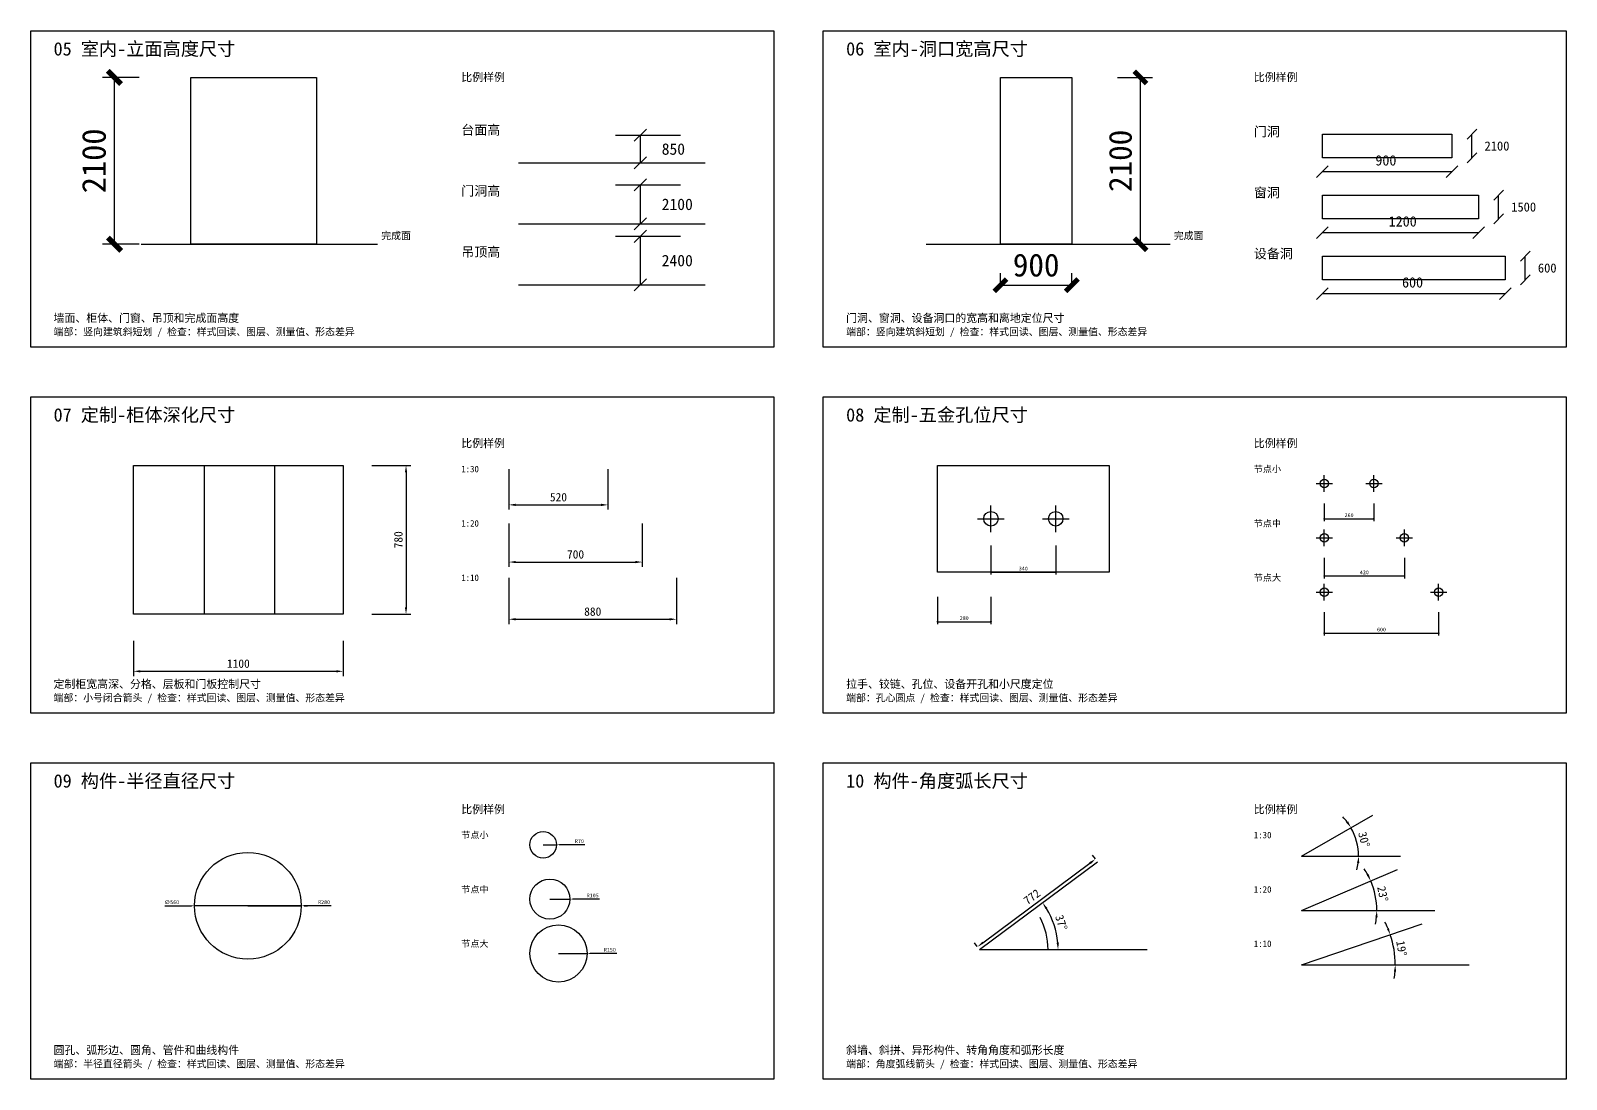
# Model space of a CAD drawing. Header units: millimetres. Extents: x 1830 to 16774, y -4406 to 5527.
# Drawn here: x 8714 to 16774, y -4406 to 1094 of the extents above; entities that cross this region are included whole.
import ezdxf

# ---------------------------------------------------------------- set-up
doc = ezdxf.new("R2010")
doc.units = ezdxf.units.MM
doc.layers.add('CODEX_PREVIEW', color=7, linetype='Continuous')
doc.styles.add('CODEX_CN_TEXT', font='SimSun.ttf')
doc.dimstyles.new('训练-定制-五金孔位尺寸', dxfattribs={"dimscale": 10, "dimtxt": 2, "dimasz": 1.6, "dimexe": 1.25, "dimexo": 1, "dimgap": 0.9, "dimtad": 1, "dimdec": 0, "dimtxsty": 'CODEX_CN_TEXT', "dimblk": 'DOTSMALL', "dimblk1": 'DOTSMALL', "dimblk2": 'DOTSMALL', "dimcen": 2.5, "dimclrd": 2, "dimclre": 2, "dimclrt": 2, "dimadec": 0, "dimazin": 0, "dimtfac": 1, "dimtmove": 0, "dimatfit": 3, "dimfxl": 1, "dimarcsym": 0})
doc.dimstyles.new('训练-定制-柜体深化尺寸', dxfattribs={"dimscale": 20, "dimtxt": 2.2, "dimasz": 1.8, "dimexe": 1.25, "dimexo": 1, "dimgap": 0.9, "dimtad": 1, "dimdec": 0, "dimtxsty": 'CODEX_CN_TEXT', "dimcen": 2.5, "dimclrd": 2, "dimclre": 2, "dimclrt": 2, "dimadec": 0, "dimazin": 0, "dimtfac": 1, "dimtmove": 0, "dimatfit": 3, "dimfxl": 1, "dimarcsym": 0})
doc.dimstyles.new('训练-室内-洞口宽高尺寸', dxfattribs={"dimscale": 50, "dimtxt": 2.4, "dimasz": 1.3, "dimexe": 1.25, "dimexo": 1, "dimgap": 0.9, "dimtad": 1, "dimdec": 0, "dimtxsty": 'CODEX_CN_TEXT', "dimblk": 'ARCHTICK', "dimblk1": 'ARCHTICK', "dimblk2": 'ARCHTICK', "dimcen": 2.5, "dimclrd": 3, "dimclre": 3, "dimclrt": 3, "dimadec": 0, "dimazin": 0, "dimtfac": 1, "dimtmove": 0, "dimatfit": 3, "dimfxl": 1, "dimarcsym": 0})
doc.dimstyles.new('训练-室内-立面高度尺寸', dxfattribs={"dimscale": 50, "dimtxt": 2.5, "dimasz": 1.4, "dimexe": 1.25, "dimexo": 1, "dimgap": 0.9, "dimtad": 1, "dimdec": 0, "dimtxsty": 'CODEX_CN_TEXT', "dimblk": 'ARCHTICK', "dimblk1": 'ARCHTICK', "dimblk2": 'ARCHTICK', "dimcen": 2.5, "dimclrd": 3, "dimclre": 3, "dimclrt": 3, "dimadec": 0, "dimazin": 0, "dimtfac": 1, "dimtmove": 0, "dimatfit": 3, "dimfxl": 1, "dimarcsym": 0})
doc.dimstyles.new('训练-构件-半径直径尺寸', dxfattribs={"dimscale": 10, "dimtxt": 2, "dimasz": 1.6, "dimexe": 1.25, "dimexo": 1, "dimgap": 0.9, "dimtad": 1, "dimdec": 0, "dimtxsty": 'CODEX_CN_TEXT', "dimcen": 2.5, "dimclrd": 4, "dimclre": 4, "dimclrt": 4, "dimadec": 0, "dimazin": 0, "dimtfac": 1, "dimtmove": 0, "dimatfit": 3, "dimfxl": 1, "dimarcsym": 0})
doc.dimstyles.new('训练-构件-角度弧长尺寸', dxfattribs={"dimscale": 20, "dimtxt": 2.2, "dimasz": 1.8, "dimexe": 1.25, "dimexo": 1, "dimgap": 0.9, "dimtad": 1, "dimdec": 0, "dimtxsty": 'CODEX_CN_TEXT', "dimcen": 2.5, "dimclrd": 3, "dimclre": 3, "dimclrt": 3, "dimadec": 0, "dimazin": 0, "dimtfac": 1, "dimtmove": 0, "dimatfit": 3, "dimfxl": 1, "dimarcsym": 0})

# ---------------------------------------------------------------- blocks, each defined once
blk = doc.blocks.new('*D337')
at = {"layer": 'CODEX_PREVIEW', "color": 2, "lineweight": -2, "transparency": 16777216}
for p, q in [((9253.5, -2106.1), (9253.5, -2291.1)), ((10353.5, -2106.1), (10353.5, -2291.1)), ((9289.5, -2266.1), (10317.5, -2266.1))]:
    blk.add_line(p, q, dxfattribs=at)
at = {"layer": 'CODEX_PREVIEW', "color": 2, "transparency": 16777216}
for points in [[(9289.5, -2260.1), (9289.5, -2272.1), (9253.5, -2266.1)], [(10317.5, -2260.1), (10317.5, -2272.1), (10353.5, -2266.1)]]:
    blk.add_solid(points, dxfattribs=at)
at = {"layer": 'Defpoints', "color": 0, "transparency": 16777216}
for p in [(9253.5, -2086.1), (10353.5, -2086.1), (10353.5, -2266.1)]:
    blk.add_point(p, dxfattribs=at)
at = {"layer": 'CODEX_PREVIEW', "color": 2, "transparency": 16777216, "insert": (9803.5, -2226.1), "char_height": 44, "attachment_point": 5, "style": 'CODEX_CN_TEXT'}
blk.add_mtext('1100', dxfattribs=at)
blk = doc.blocks.new('*D338')
at = {"layer": 'CODEX_PREVIEW', "color": 2, "lineweight": -2, "transparency": 16777216}
for p, q in [((10503.5, -1186.1), (10708.5, -1186.1)), ((10683.5, -1222.1), (10683.5, -1930.1)), ((10503.5, -1966.1), (10708.5, -1966.1))]:
    blk.add_line(p, q, dxfattribs=at)
at = {"layer": 'CODEX_PREVIEW', "color": 2, "transparency": 16777216}
for points in [[(10677.5, -1222.1), (10689.5, -1222.1), (10683.5, -1186.1)], [(10677.5, -1930.1), (10689.5, -1930.1), (10683.5, -1966.1)]]:
    blk.add_solid(points, dxfattribs=at)
at = {"layer": 'Defpoints', "color": 0, "transparency": 16777216}
for p in [(10483.5, -1186.1), (10483.5, -1966.1), (10683.5, -1966.1)]:
    blk.add_point(p, dxfattribs=at)
at = {"layer": 'CODEX_PREVIEW', "color": 2, "transparency": 16777216, "insert": (10643.5, -1576.1), "char_height": 44, "attachment_point": 5, "rotation": 90, "style": 'CODEX_CN_TEXT'}
blk.add_mtext('780', dxfattribs=at)
blk = doc.blocks.new('*D339')
at = {"layer": 'CODEX_PREVIEW', "color": 2, "lineweight": -2, "transparency": 16777216}
for p, q in [((11223.5, -1298.1), (11223.5, -1418.1)), ((11743.5, -1298.1), (11743.5, -1418.1)), ((11259.5, -1393.1), (11707.5, -1393.1))]:
    blk.add_line(p, q, dxfattribs=at)
at = {"layer": 'CODEX_PREVIEW', "color": 2, "transparency": 16777216}
for points in [[(11259.5, -1387.1), (11259.5, -1399.1), (11223.5, -1393.1)], [(11707.5, -1387.1), (11707.5, -1399.1), (11743.5, -1393.1)]]:
    blk.add_solid(points, dxfattribs=at)
at = {"layer": 'Defpoints', "color": 0, "transparency": 16777216}
for p in [(11223.5, -1278.1), (11743.5, -1278.1), (11743.5, -1393.1)]:
    blk.add_point(p, dxfattribs=at)
at = {"layer": 'CODEX_PREVIEW', "color": 2, "transparency": 16777216, "insert": (11483.5, -1353.1), "char_height": 44, "attachment_point": 5, "style": 'CODEX_CN_TEXT'}
blk.add_mtext('520', dxfattribs=at)
blk = doc.blocks.new('*D340')
at = {"layer": 'CODEX_PREVIEW', "color": 2, "lineweight": -2, "transparency": 16777216}
for p, q in [((11223.5, -1583.1), (11223.5, -1718.1)), ((11923.5, -1583.1), (11923.5, -1718.1)), ((11259.5, -1693.1), (11887.5, -1693.1))]:
    blk.add_line(p, q, dxfattribs=at)
at = {"layer": 'CODEX_PREVIEW', "color": 2, "transparency": 16777216}
for points in [[(11259.5, -1687.1), (11259.5, -1699.1), (11223.5, -1693.1)], [(11887.5, -1687.1), (11887.5, -1699.1), (11923.5, -1693.1)]]:
    blk.add_solid(points, dxfattribs=at)
at = {"layer": 'Defpoints', "color": 0, "transparency": 16777216}
for p in [(11223.5, -1563.1), (11923.5, -1563.1), (11923.5, -1693.1)]:
    blk.add_point(p, dxfattribs=at)
at = {"layer": 'CODEX_PREVIEW', "color": 2, "transparency": 16777216, "insert": (11573.5, -1653.1), "char_height": 44, "attachment_point": 5, "style": 'CODEX_CN_TEXT'}
blk.add_mtext('700', dxfattribs=at)
blk = doc.blocks.new('*D341')
at = {"layer": 'CODEX_PREVIEW', "color": 2, "lineweight": -2, "transparency": 16777216}
for p, q in [((11223.5, -1868.1), (11223.5, -2018.1)), ((12103.5, -1868.1), (12103.5, -2018.1)), ((11259.5, -1993.1), (12067.5, -1993.1))]:
    blk.add_line(p, q, dxfattribs=at)
at = {"layer": 'CODEX_PREVIEW', "color": 2, "transparency": 16777216}
for points in [[(11259.5, -1987.1), (11259.5, -1999.1), (11223.5, -1993.1)], [(12067.5, -1987.1), (12067.5, -1999.1), (12103.5, -1993.1)]]:
    blk.add_solid(points, dxfattribs=at)
at = {"layer": 'Defpoints', "color": 0, "transparency": 16777216}
for p in [(11223.5, -1848.1), (12103.5, -1848.1), (12103.5, -1993.1)]:
    blk.add_point(p, dxfattribs=at)
at = {"layer": 'CODEX_PREVIEW', "color": 2, "transparency": 16777216, "insert": (11663.5, -1953.1), "char_height": 44, "attachment_point": 5, "style": 'CODEX_CN_TEXT'}
blk.add_mtext('880', dxfattribs=at)
blk = doc.blocks.new('_DotSmall')
at = {"color": 0, "linetype": 'ByBlock', "const_width": 0.5}
blk.add_lwpolyline([(-0.0625, 0, 1), (0.0625, 0, 1)], format="xyb", close=True, dxfattribs=at)
blk = doc.blocks.new('*D342')
at = {"layer": 'CODEX_PREVIEW', "color": 2, "lineweight": -2, "transparency": 16777216}
for p, q in [((13753.5, -1606.1), (13753.5, -1758.6)), ((14093.5, -1606.1), (14093.5, -1758.6)), ((13753.5, -1746.1), (14093.5, -1746.1))]:
    blk.add_line(p, q, dxfattribs=at)
at = {"layer": 'Defpoints', "color": 0, "transparency": 16777216}
for p in [(13753.5, -1596.1), (14093.5, -1596.1), (14093.5, -1746.1)]:
    blk.add_point(p, dxfattribs=at)
at = {"layer": 'CODEX_PREVIEW', "color": 2, "lineweight": -2, "transparency": 16777216, "xscale": 16, "yscale": 16, "zscale": 16, "rotation": 180}
blk.add_blockref('_DotSmall', (13753.5, -1746.1), dxfattribs=at)
at = {"layer": 'CODEX_PREVIEW', "color": 2, "lineweight": -2, "transparency": 16777216, "xscale": 16, "yscale": 16, "zscale": 16}
blk.add_blockref('_DotSmall', (14093.5, -1746.1), dxfattribs=at)
at = {"layer": 'CODEX_PREVIEW', "color": 2, "transparency": 16777216, "insert": (13923.5, -1727.1), "char_height": 20, "attachment_point": 5, "style": 'CODEX_CN_TEXT'}
blk.add_mtext('340', dxfattribs=at)
blk = doc.blocks.new('*D343')
at = {"layer": 'CODEX_PREVIEW', "color": 2, "lineweight": -2, "transparency": 16777216}
for p, q in [((13473.5, -1876.1), (13473.5, -2018.6)), ((13753.5, -1876.1), (13753.5, -2018.6)), ((13473.5, -2006.1), (13753.5, -2006.1))]:
    blk.add_line(p, q, dxfattribs=at)
at = {"layer": 'Defpoints', "color": 0, "transparency": 16777216}
for p in [(13473.5, -1866.1), (13753.5, -1866.1), (13753.5, -2006.1)]:
    blk.add_point(p, dxfattribs=at)
at = {"layer": 'CODEX_PREVIEW', "color": 2, "lineweight": -2, "transparency": 16777216, "xscale": 16, "yscale": 16, "zscale": 16, "rotation": 180}
blk.add_blockref('_DotSmall', (13473.5, -2006.1), dxfattribs=at)
at = {"layer": 'CODEX_PREVIEW', "color": 2, "lineweight": -2, "transparency": 16777216, "xscale": 16, "yscale": 16, "zscale": 16}
blk.add_blockref('_DotSmall', (13753.5, -2006.1), dxfattribs=at)
at = {"layer": 'CODEX_PREVIEW', "color": 2, "transparency": 16777216, "insert": (13613.5, -1987.1), "char_height": 20, "attachment_point": 5, "style": 'CODEX_CN_TEXT'}
blk.add_mtext('280', dxfattribs=at)
blk = doc.blocks.new('*D344')
at = {"layer": 'CODEX_PREVIEW', "color": 2, "lineweight": -2, "transparency": 16777216}
for p, q in [((15503.5, -1386.1), (15503.5, -1478.6)), ((15763.5, -1386.1), (15763.5, -1478.6)), ((15503.5, -1466.1), (15763.5, -1466.1))]:
    blk.add_line(p, q, dxfattribs=at)
at = {"layer": 'Defpoints', "color": 0, "transparency": 16777216}
for p in [(15503.5, -1376.1), (15763.5, -1376.1), (15763.5, -1466.1)]:
    blk.add_point(p, dxfattribs=at)
at = {"layer": 'CODEX_PREVIEW', "color": 2, "lineweight": -2, "transparency": 16777216, "xscale": 16, "yscale": 16, "zscale": 16, "rotation": 180}
blk.add_blockref('_DotSmall', (15503.5, -1466.1), dxfattribs=at)
at = {"layer": 'CODEX_PREVIEW', "color": 2, "lineweight": -2, "transparency": 16777216, "xscale": 16, "yscale": 16, "zscale": 16}
blk.add_blockref('_DotSmall', (15763.5, -1466.1), dxfattribs=at)
at = {"layer": 'CODEX_PREVIEW', "color": 2, "transparency": 16777216, "insert": (15633.5, -1447.1), "char_height": 20, "attachment_point": 5, "style": 'CODEX_CN_TEXT'}
blk.add_mtext('260', dxfattribs=at)
blk = doc.blocks.new('*D345')
at = {"layer": 'CODEX_PREVIEW', "color": 2, "lineweight": -2, "transparency": 16777216}
for p, q in [((15503.5, -1671.1), (15503.5, -1778.6)), ((15923.5, -1671.1), (15923.5, -1778.6)), ((15503.5, -1766.1), (15923.5, -1766.1))]:
    blk.add_line(p, q, dxfattribs=at)
at = {"layer": 'Defpoints', "color": 0, "transparency": 16777216}
for p in [(15503.5, -1661.1), (15923.5, -1661.1), (15923.5, -1766.1)]:
    blk.add_point(p, dxfattribs=at)
at = {"layer": 'CODEX_PREVIEW', "color": 2, "lineweight": -2, "transparency": 16777216, "xscale": 16, "yscale": 16, "zscale": 16, "rotation": 180}
blk.add_blockref('_DotSmall', (15503.5, -1766.1), dxfattribs=at)
at = {"layer": 'CODEX_PREVIEW', "color": 2, "lineweight": -2, "transparency": 16777216, "xscale": 16, "yscale": 16, "zscale": 16}
blk.add_blockref('_DotSmall', (15923.5, -1766.1), dxfattribs=at)
at = {"layer": 'CODEX_PREVIEW', "color": 2, "transparency": 16777216, "insert": (15713.5, -1747.1), "char_height": 20, "attachment_point": 5, "style": 'CODEX_CN_TEXT'}
blk.add_mtext('420', dxfattribs=at)
blk = doc.blocks.new('*D346')
at = {"layer": 'CODEX_PREVIEW', "color": 2, "lineweight": -2, "transparency": 16777216}
for p, q in [((15503.5, -1956.1), (15503.5, -2078.6)), ((16103.5, -1956.1), (16103.5, -2078.6)), ((15503.5, -2066.1), (16103.5, -2066.1))]:
    blk.add_line(p, q, dxfattribs=at)
at = {"layer": 'Defpoints', "color": 0, "transparency": 16777216}
for p in [(15503.5, -1946.1), (16103.5, -1946.1), (16103.5, -2066.1)]:
    blk.add_point(p, dxfattribs=at)
at = {"layer": 'CODEX_PREVIEW', "color": 2, "lineweight": -2, "transparency": 16777216, "xscale": 16, "yscale": 16, "zscale": 16, "rotation": 180}
blk.add_blockref('_DotSmall', (15503.5, -2066.1), dxfattribs=at)
at = {"layer": 'CODEX_PREVIEW', "color": 2, "lineweight": -2, "transparency": 16777216, "xscale": 16, "yscale": 16, "zscale": 16}
blk.add_blockref('_DotSmall', (16103.5, -2066.1), dxfattribs=at)
at = {"layer": 'CODEX_PREVIEW', "color": 2, "transparency": 16777216, "insert": (15803.5, -2047.1), "char_height": 20, "attachment_point": 5, "style": 'CODEX_CN_TEXT'}
blk.add_mtext('600', dxfattribs=at)
blk = doc.blocks.new('*D347')
at = {"layer": 'CODEX_PREVIEW', "color": 4, "lineweight": -2, "transparency": 16777216}
for p, q in [((9853.5, -3496.1), (10133.5, -3496.1)), ((10290, -3496.1), (10149.5, -3496.1))]:
    blk.add_line(p, q, dxfattribs=at)
at = {"layer": 'CODEX_PREVIEW', "color": 4, "transparency": 16777216}
blk.add_solid([(10149.5, -3493.4), (10149.5, -3498.7), (10133.5, -3496.1)], dxfattribs=at)
at = {"layer": 'Defpoints', "color": 0, "transparency": 16777216}
for p in [(9853.5, -3496.1), (10133.5, -3496.1)]:
    blk.add_point(p, dxfattribs=at)
at = {"layer": 'CODEX_PREVIEW', "color": 4, "transparency": 16777216, "insert": (10253.5, -3477.1), "char_height": 20, "attachment_point": 5, "style": 'CODEX_CN_TEXT'}
blk.add_mtext('R280', dxfattribs=at)
blk = doc.blocks.new('*D348')
at = {"layer": 'CODEX_PREVIEW', "color": 4, "lineweight": -2, "transparency": 16777216}
for p, q in [((9417.1, -3496.1), (9557.5, -3496.1)), ((10133.5, -3496.1), (9573.5, -3496.1)), ((10149.5, -3496.1), (10165.5, -3496.1))]:
    blk.add_line(p, q, dxfattribs=at)
at = {"layer": 'CODEX_PREVIEW', "color": 4, "transparency": 16777216}
for points in [[(9557.5, -3493.4), (9557.5, -3498.7), (9573.5, -3496.1)], [(10149.5, -3493.4), (10149.5, -3498.7), (10133.5, -3496.1)]]:
    blk.add_solid(points, dxfattribs=at)
at = {"layer": 'Defpoints', "color": 0, "transparency": 16777216}
for p in [(9573.5, -3496.1), (10133.5, -3496.1)]:
    blk.add_point(p, dxfattribs=at)
at = {"layer": 'CODEX_PREVIEW', "color": 4, "transparency": 16777216, "insert": (9453.5, -3477.1), "char_height": 20, "attachment_point": 5, "style": 'CODEX_CN_TEXT'}
blk.add_mtext('∅560', dxfattribs=at)
blk = doc.blocks.new('*D349')
at = {"layer": 'CODEX_PREVIEW', "color": 4, "lineweight": -2, "transparency": 16777216}
for p, q in [((11403.5, -3176.1), (11473.5, -3176.1)), ((11622.8, -3176.1), (11489.5, -3176.1))]:
    blk.add_line(p, q, dxfattribs=at)
at = {"layer": 'CODEX_PREVIEW', "color": 4, "transparency": 16777216}
blk.add_solid([(11489.5, -3173.4), (11489.5, -3178.7), (11473.5, -3176.1)], dxfattribs=at)
at = {"layer": 'Defpoints', "color": 0, "transparency": 16777216}
for p in [(11403.5, -3176.1), (11473.5, -3176.1)]:
    blk.add_point(p, dxfattribs=at)
at = {"layer": 'CODEX_PREVIEW', "color": 4, "transparency": 16777216, "insert": (11593.5, -3157.1), "char_height": 20, "attachment_point": 5, "style": 'CODEX_CN_TEXT'}
blk.add_mtext('R70', dxfattribs=at)
blk = doc.blocks.new('*D350')
at = {"layer": 'CODEX_PREVIEW', "color": 4, "lineweight": -2, "transparency": 16777216}
for p, q in [((11438.5, -3461.1), (11543.5, -3461.1)), ((11699.8, -3461.1), (11559.5, -3461.1))]:
    blk.add_line(p, q, dxfattribs=at)
at = {"layer": 'CODEX_PREVIEW', "color": 4, "transparency": 16777216}
blk.add_solid([(11559.5, -3458.4), (11559.5, -3463.7), (11543.5, -3461.1)], dxfattribs=at)
at = {"layer": 'Defpoints', "color": 0, "transparency": 16777216}
for p in [(11438.5, -3461.1), (11543.5, -3461.1)]:
    blk.add_point(p, dxfattribs=at)
at = {"layer": 'CODEX_PREVIEW', "color": 4, "transparency": 16777216, "insert": (11663.5, -3442.1), "char_height": 20, "attachment_point": 5, "style": 'CODEX_CN_TEXT'}
blk.add_mtext('R105', dxfattribs=at)
blk = doc.blocks.new('*D351')
at = {"layer": 'CODEX_PREVIEW', "color": 4, "lineweight": -2, "transparency": 16777216}
for p, q in [((11483.5, -3746.1), (11633.5, -3746.1)), ((11790, -3746.1), (11649.5, -3746.1))]:
    blk.add_line(p, q, dxfattribs=at)
at = {"layer": 'CODEX_PREVIEW', "color": 4, "transparency": 16777216}
blk.add_solid([(11649.5, -3743.4), (11649.5, -3748.7), (11633.5, -3746.1)], dxfattribs=at)
at = {"layer": 'Defpoints', "color": 0, "transparency": 16777216}
for p in [(11483.5, -3746.1), (11633.5, -3746.1)]:
    blk.add_point(p, dxfattribs=at)
at = {"layer": 'CODEX_PREVIEW', "color": 4, "transparency": 16777216, "insert": (11753.5, -3727.1), "char_height": 20, "attachment_point": 5, "style": 'CODEX_CN_TEXT'}
blk.add_mtext('R150', dxfattribs=at)
blk = doc.blocks.new('*D352')
at = {"layer": 'CODEX_PREVIEW', "color": 3, "lineweight": -2, "transparency": 16777216}
for p, q in [((13711.3, -3689.6), (14273.5, -3272.5)), ((14301.6, -3250), (14287.5, -3231)), ((13681.6, -3710), (13667.5, -3691))]:
    blk.add_line(p, q, dxfattribs=at)
at = {"layer": 'CODEX_PREVIEW', "color": 3, "transparency": 16777216}
for points in [[(14269.9, -3267.7), (14277.1, -3277.4), (14302.4, -3251.1)], [(13707.8, -3684.8), (13714.9, -3694.4), (13682.4, -3711.1)]]:
    blk.add_solid(points, dxfattribs=at)
at = {"layer": 'Defpoints', "color": 0, "transparency": 16777216}
for p in [(14302.4, -3251.1), (14313.5, -3266.1), (13693.5, -3726.1)]:
    blk.add_point(p, dxfattribs=at)
at = {"layer": 'CODEX_PREVIEW', "color": 3, "transparency": 16777216, "insert": (13968.6, -3449), "char_height": 44, "attachment_point": 5, "rotation": 36.57303, "style": 'CODEX_CN_TEXT'}
blk.add_mtext('772', dxfattribs=at)
blk = doc.blocks.new('*D353')
at = {"layer": 'CODEX_PREVIEW', "color": 3, "lineweight": -2, "transparency": 16777216}
blk.add_arc((13693.5, -3726.1), 412.3, 5.00425, 31.56878, dxfattribs=at)
at = {"layer": 'CODEX_PREVIEW', "color": 3, "transparency": 16777216}
for points in [[(14039.9, -3513.6), (14049.8, -3506.8), (14024.7, -3480.4)], [(14110.3, -3689.8), (14098.3, -3690.4), (14105.8, -3726.1)]]:
    blk.add_solid(points, dxfattribs=at)
at = {"layer": 'Defpoints', "color": 0, "transparency": 16777216}
for p in [(14313.5, -3266.1), (14096.5, -3639), (13693.5, -3726.1), (13693.5, -3726.1), (14573.5, -3726.1)]:
    blk.add_point(p, dxfattribs=at)
at = {"layer": 'CODEX_PREVIEW', "color": 3, "transparency": 16777216, "insert": (14123, -3584.1), "char_height": 44, "attachment_point": 5, "rotation": 288.28652, "style": 'CODEX_CN_TEXT'}
blk.add_mtext('37°', dxfattribs=at)
blk = doc.blocks.new('*D354')
at = {"layer": 'CODEX_PREVIEW', "color": 3, "lineweight": -2, "transparency": 16777216}
for start, end in [(36.7503, 43.63391), (360, 29.86669), (346.23278, 353.11639)]:
    blk.add_arc((15383.5, -3236.1), 299.8, start, end, dxfattribs=at)
at = {"layer": 'CODEX_PREVIEW', "color": 3, "transparency": 16777216}
for points in [[(15628.8, -3053.4), (15618.8, -3060), (15643.5, -3086.8)], [(15675.2, -3271.6), (15687.2, -3272.4), (15683.4, -3236.1)]]:
    blk.add_solid(points, dxfattribs=at)
at = {"layer": 'Defpoints', "color": 0, "transparency": 16777216}
for p in [(15757.9, -3021.1), (15678.8, -3184.2), (15383.5, -3236.1), (15383.5, -3236.1), (15903.5, -3236.1)]:
    blk.add_point(p, dxfattribs=at)
at = {"layer": 'CODEX_PREVIEW', "color": 3, "transparency": 16777216, "insert": (15711.9, -3148.5), "char_height": 44, "attachment_point": 5, "rotation": 284.93334, "style": 'CODEX_CN_TEXT'}
blk.add_mtext('30°', dxfattribs=at)
blk = doc.blocks.new('*D355')
at = {"layer": 'CODEX_PREVIEW', "color": 3, "lineweight": -2, "transparency": 16777216}
for start, end in [(28.32116, 33.53985), (0, 23.10248), (349.56263, 354.78132)]:
    blk.add_arc((15383.5, -3521.1), 395.4, start, end, dxfattribs=at)
at = {"layer": 'CODEX_PREVIEW', "color": 3, "transparency": 16777216}
for points in [[(15737, -3330.9), (15726.2, -3336.1), (15747.2, -3365.9)], [(15771.3, -3556.8), (15783.3, -3557.3), (15778.9, -3521.1)]]:
    blk.add_solid(points, dxfattribs=at)
at = {"layer": 'Defpoints', "color": 0, "transparency": 16777216}
for p in [(15887.5, -3306.1), (15383.5, -3521.1), (15383.5, -3521.1), (15775.3, -3468.1), (16083.5, -3521.1)]:
    blk.add_point(p, dxfattribs=at)
at = {"layer": 'CODEX_PREVIEW', "color": 3, "transparency": 16777216, "insert": (15810.1, -3433.9), "char_height": 44, "attachment_point": 5, "rotation": 281.55124, "style": 'CODEX_CN_TEXT'}
blk.add_mtext('23°', dxfattribs=at)
blk = doc.blocks.new('*D356')
at = {"layer": 'CODEX_PREVIEW', "color": 3, "lineweight": -2, "transparency": 16777216}
for start, end in [(22.93444, 27.12522), (0, 18.74366), (351.61844, 355.80922)]:
    blk.add_arc((15383.5, -3806.1), 492.3, start, end, dxfattribs=at)
at = {"layer": 'CODEX_PREVIEW', "color": 3, "transparency": 16777216}
for points in [[(15842.5, -3612.1), (15831.3, -3616.4), (15849.7, -3647.9)], [(15868.5, -3841.8), (15880.5, -3842.3), (15875.8, -3806.1)]]:
    blk.add_solid(points, dxfattribs=at)
at = {"layer": 'Defpoints', "color": 0, "transparency": 16777216}
for p in [(16017.1, -3591.1), (15872.9, -3752.5), (15383.5, -3806.1), (15383.5, -3806.1), (16263.5, -3806.1)]:
    blk.add_point(p, dxfattribs=at)
at = {"layer": 'CODEX_PREVIEW', "color": 3, "transparency": 16777216, "insert": (15908.7, -3719.4), "char_height": 44, "attachment_point": 5, "rotation": 279.37183, "style": 'CODEX_CN_TEXT'}
blk.add_mtext('19°', dxfattribs=at)
blk = doc.blocks.new('_ArchTick')
at = {"color": 0, "linetype": 'ByBlock', "const_width": 0.4}
blk.add_lwpolyline([(-0.5, -0.5), (0.5, 0.5)], dxfattribs=at)
blk = doc.blocks.new('*D416')
at = {"layer": 'CODEX_PREVIEW', "color": 3, "lineweight": -2, "transparency": 16777216}
for p, q in [((9283.5, 848.9), (9091, 848.9)), ((9153.5, -26.1), (9153.5, 848.9)), ((9283.5, -26.1), (9091, -26.1))]:
    blk.add_line(p, q, dxfattribs=at)
at = {"layer": 'Defpoints', "color": 0, "transparency": 16777216}
for p in [(9153.5, 848.9), (9333.5, 848.9), (9333.5, -26.1)]:
    blk.add_point(p, dxfattribs=at)
at = {"layer": 'CODEX_PREVIEW', "color": 3, "lineweight": -2, "transparency": 16777216, "xscale": 70, "yscale": 70, "zscale": 70}
for p, rotation in [((9153.5, 848.9), 90), ((9153.5, -26.1), 270)]:
    blk.add_blockref('_ArchTick', p, dxfattribs=dict(at, rotation=rotation))
at = {"layer": 'CODEX_PREVIEW', "color": 3, "transparency": 16777216, "insert": (9046, 411.4), "char_height": 125, "attachment_point": 5, "rotation": 90, "style": 'CODEX_CN_TEXT'}
blk.add_mtext('2100', dxfattribs=at)
blk = doc.blocks.new('*D417')
at = {"layer": 'CODEX_PREVIEW', "color": 3, "lineweight": -2, "transparency": 16777216}
for p, q in [((13803.5, -236.1), (13803.5, -178.6)), ((13803.5, -241.1), (14178.5, -241.1)), ((14178.5, -236.1), (14178.5, -178.6))]:
    blk.add_line(p, q, dxfattribs=at)
at = {"layer": 'Defpoints', "color": 0, "transparency": 16777216}
for p in [(14178.5, -241.1), (13803.5, -286.1), (14178.5, -286.1)]:
    blk.add_point(p, dxfattribs=at)
at = {"layer": 'CODEX_PREVIEW', "color": 3, "lineweight": -2, "transparency": 16777216, "xscale": 65, "yscale": 65, "zscale": 65, "rotation": 180}
blk.add_blockref('_ArchTick', (13803.5, -241.1), dxfattribs=at)
at = {"layer": 'CODEX_PREVIEW', "color": 3, "lineweight": -2, "transparency": 16777216, "xscale": 65, "yscale": 65, "zscale": 65}
blk.add_blockref('_ArchTick', (14178.5, -241.1), dxfattribs=at)
at = {"layer": 'CODEX_PREVIEW', "color": 3, "transparency": 16777216, "insert": (13991, -136.1), "char_height": 120, "attachment_point": 5, "style": 'CODEX_CN_TEXT'}
blk.add_mtext('900', dxfattribs=at)
blk = doc.blocks.new('*D418')
at = {"layer": 'CODEX_PREVIEW', "color": 3, "lineweight": -2, "transparency": 16777216}
for p, q in [((14418.5, 848.9), (14601, 848.9)), ((14538.5, -26.1), (14538.5, 848.9)), ((14418.5, -26.1), (14601, -26.1))]:
    blk.add_line(p, q, dxfattribs=at)
at = {"layer": 'Defpoints', "color": 0, "transparency": 16777216}
for p in [(14368.5, 848.9), (14538.5, 848.9), (14368.5, -26.1)]:
    blk.add_point(p, dxfattribs=at)
at = {"layer": 'CODEX_PREVIEW', "color": 3, "lineweight": -2, "transparency": 16777216, "xscale": 65, "yscale": 65, "zscale": 65}
for p, rotation in [((14538.5, 848.9), 90), ((14538.5, -26.1), 270)]:
    blk.add_blockref('_ArchTick', p, dxfattribs=dict(at, rotation=rotation))
at = {"layer": 'CODEX_PREVIEW', "color": 3, "transparency": 16777216, "insert": (14433.5, 411.4), "char_height": 120, "attachment_point": 5, "rotation": 90, "style": 'CODEX_CN_TEXT'}
blk.add_mtext('2100', dxfattribs=at)

msp = doc.modelspace()

# ---------------------------------------------------------------- linework, layer by layer
at = {"layer": 'CODEX_PREVIEW', "color": 7}
for p, q in [((8713.531, 1093.938), (12613.531, 1093.938)), ((8713.531, -566.062), (8713.531, 1093.938)), ((12613.531, 1093.938), (12613.531, -566.062)), ((12873.531, 1093.938), (16773.531, 1093.938)), ((12873.531, -566.062), (12873.531, 1093.938)), ((16773.531, 1093.938), (16773.531, -566.062)), ((11273.531, 400.938), (12253.531, 400.938)), ((11273.531, 80.938), (12253.531, 80.938)), ((9293.531, -26.062), (10533.531, -26.062)), ((13413.531, -26.062), (14693.531, -26.062)), ((11273.531, -239.062), (12253.531, -239.062)), ((12613.531, -566.062), (8713.531, -566.062)), ((16773.531, -566.062), (12873.531, -566.062)), ((8713.531, -826.062), (12613.531, -826.062)), ((8713.531, -2486.062), (8713.531, -826.062)), ((12613.531, -826.062), (12613.531, -2486.062)), ((12873.531, -826.062), (16773.531, -826.062)), ((12873.531, -2486.062), (12873.531, -826.062)), ((16773.531, -826.062), (16773.531, -2486.062)), ((12613.531, -2486.062), (8713.531, -2486.062)), ((16773.531, -2486.062), (12873.531, -2486.062)), ((8713.531, -2746.062), (12613.531, -2746.062)), ((8713.531, -4406.062), (8713.531, -2746.062)), ((12613.531, -2746.062), (12613.531, -4406.062)), ((12873.531, -2746.062), (16773.531, -2746.062)), ((12873.531, -4406.062), (12873.531, -2746.062)), ((16773.531, -2746.062), (16773.531, -4406.062)), ((12613.531, -4406.062), (8713.531, -4406.062)), ((16773.531, -4406.062), (12873.531, -4406.062))]:
    msp.add_line(p, q, dxfattribs=at)
at = {"layer": 'CODEX_PREVIEW', "color": 3}
for p, q in [((9553.531, 848.938), (10213.531, 848.938)), ((9553.531, -26.062), (9553.531, 848.938)), ((9553.531, 848.938), (10213.531, 848.938)), ((10213.531, 848.938), (10213.531, -26.062)), ((13803.531, 848.938), (14178.531, 848.938)), ((13803.531, -26.062), (13803.531, 848.938)), ((13803.531, 848.938), (14178.531, 848.938)), ((14178.531, 848.938), (14178.531, -26.062)), ((11881.531, 513.938), (11945.531, 577.938)), ((16252.531, 525.938), (16304.531, 577.938)), ((11783.531, 545.938), (12123.531, 545.938)), ((11913.531, 400.938), (11913.531, 545.938)), ((15493.531, 551.938), (16173.531, 551.938)), ((15493.531, 426.938), (15493.531, 551.938)), ((16173.531, 551.938), (16173.531, 426.938)), ((16278.531, 426.938), (16278.531, 551.938)), ((11881.531, 368.938), (11945.531, 432.938)), ((16173.531, 426.938), (15493.531, 426.938)), ((16252.531, 400.938), (16304.531, 452.938)), ((15462.531, 323.938), (15524.531, 385.938)), ((15493.531, 354.938), (16173.531, 354.938)), ((16142.531, 323.938), (16204.531, 385.938)), ((11783.531, 285.938), (12123.531, 285.938)), ((11881.531, 253.938), (11945.531, 317.938)), ((11913.531, 80.938), (11913.531, 285.938)), ((16392.531, 205.938), (16444.531, 257.938)), ((15493.531, 231.938), (16313.531, 231.938)), ((15493.531, 106.938), (15493.531, 231.938)), ((16313.531, 231.938), (16313.531, 106.938)), ((16418.531, 106.938), (16418.531, 231.938)), ((11881.531, 48.938), (11945.531, 112.938)), ((16313.531, 106.938), (15493.531, 106.938)), ((16392.531, 80.938), (16444.531, 132.938)), ((11783.531, 15.938), (12123.531, 15.938)), ((11881.531, -16.062), (11945.531, 47.938)), ((11913.531, -239.062), (11913.531, 15.938)), ((15462.531, 3.938), (15524.531, 65.938)), ((15493.531, 34.938), (16313.531, 34.938)), ((16282.531, 3.938), (16344.531, 65.938)), ((10213.531, -26.062), (9553.531, -26.062)), ((14178.531, -26.062), (13803.531, -26.062)), ((16532.531, -114.062), (16584.531, -62.062)), ((15493.531, -88.062), (16453.531, -88.062)), ((15493.531, -213.062), (15493.531, -88.062)), ((16453.531, -88.062), (16453.531, -213.062)), ((16558.531, -213.062), (16558.531, -88.062)), ((11881.531, -271.062), (11945.531, -207.062)), ((16453.531, -213.062), (15493.531, -213.062)), ((16532.531, -239.062), (16584.531, -187.062)), ((15462.531, -316.062), (15524.531, -254.062)), ((15493.531, -285.062), (16453.531, -285.062)), ((16422.531, -316.062), (16484.531, -254.062)), ((15383.531, -3236.062), (15757.931, -3021.062)), ((13693.531, -3726.062), (14313.531, -3266.062)), ((15383.531, -3236.062), (15903.531, -3236.062)), ((15383.531, -3521.062), (15887.531, -3306.062)), ((15383.531, -3521.062), (16083.531, -3521.062)), ((15383.531, -3806.062), (16017.131, -3591.062)), ((13693.531, -3726.062), (14573.531, -3726.062)), ((15383.531, -3806.062), (16263.531, -3806.062))]:
    msp.add_line(p, q, dxfattribs=at)
at = {"layer": 'CODEX_PREVIEW', "color": 2}
for p, q in [((9253.531, -1186.062), (10353.531, -1186.062)), ((9253.531, -1966.062), (9253.531, -1186.062)), ((9623.531, -1186.062), (9623.531, -1966.062)), ((9993.531, -1186.062), (9993.531, -1966.062)), ((10353.531, -1186.062), (10353.531, -1966.062)), ((11223.531, -1206.062), (11223.531, -1350.062)), ((11743.531, -1206.062), (11743.531, -1350.062)), ((13473.531, -1186.062), (14373.531, -1186.062)), ((13473.531, -1746.062), (13473.531, -1186.062)), ((14373.531, -1186.062), (14373.531, -1746.062)), ((15460.531, -1281.062), (15546.531, -1281.062)), ((15503.531, -1324.062), (15503.531, -1238.062)), ((15720.531, -1281.062), (15806.531, -1281.062)), ((15763.531, -1324.062), (15763.531, -1238.062)), ((13753.531, -1536.062), (13753.531, -1396.062)), ((14093.531, -1536.062), (14093.531, -1396.062)), ((11223.531, -1491.062), (11223.531, -1635.062)), ((11923.531, -1491.062), (11923.531, -1635.062)), ((13683.531, -1466.062), (13823.531, -1466.062)), ((14023.531, -1466.062), (14163.531, -1466.062)), ((15503.531, -1609.062), (15503.531, -1523.062)), ((15923.531, -1609.062), (15923.531, -1523.062)), ((15460.531, -1566.062), (15546.531, -1566.062)), ((15880.531, -1566.062), (15966.531, -1566.062)), ((14373.531, -1746.062), (13473.531, -1746.062)), ((11223.531, -1776.062), (11223.531, -1920.062)), ((12103.531, -1776.062), (12103.531, -1920.062)), ((15460.531, -1851.062), (15546.531, -1851.062)), ((15503.531, -1894.062), (15503.531, -1808.062)), ((16060.531, -1851.062), (16146.531, -1851.062)), ((16103.531, -1894.062), (16103.531, -1808.062)), ((10353.531, -1966.062), (9253.531, -1966.062))]:
    msp.add_line(p, q, dxfattribs=at)
for centre, radius in [((15503.531, -1281.062), 22), ((15763.531, -1281.062), 22), ((13753.531, -1466.062), 38), ((14093.531, -1466.062), 38), ((15503.531, -1566.062), 22), ((15923.531, -1566.062), 22), ((15503.531, -1851.062), 22), ((16103.531, -1851.062), 22)]:
    msp.add_circle(centre, radius, dxfattribs=at)
at = {"layer": 'CODEX_PREVIEW', "color": 4}
for centre, radius in [((11403.531, -3176.062), 70), ((9853.531, -3496.062), 280), ((11438.531, -3461.062), 105), ((11483.531, -3746.062), 150)]:
    msp.add_circle(centre, radius, dxfattribs=at)
at = {"layer": 'CODEX_PREVIEW', "color": 3}
msp.add_arc((13693.531, -3726.062), 360, 0, 28, dxfattribs=at)

# ---------------------------------------------------------------- texts
at = {"layer": 'CODEX_PREVIEW', "color": 2, "style": 'CODEX_CN_TEXT'}
for s, height, p in [('05 室内-立面高度尺寸', 70, (8833.531, 963.938)), ('06 室内-洞口宽高尺寸', 70, (12993.531, 963.938)), ('比例样例', 42, (10973.531, 828.938)), ('比例样例', 42, (15133.531, 828.938)), ('07 定制-柜体深化尺寸', 70, (8833.531, -956.062)), ('08 定制-五金孔位尺寸', 70, (12993.531, -956.062)), ('比例样例', 42, (10973.531, -1091.062)), ('比例样例', 42, (15133.531, -1091.062)), ('09 构件-半径直径尺寸', 70, (8833.531, -2876.062)), ('10 构件-角度弧长尺寸', 70, (12993.531, -2876.062)), ('比例样例', 42, (10973.531, -3011.062)), ('比例样例', 42, (15133.531, -3011.062))]:
    msp.add_text(s, height=height, dxfattribs=at).set_placement(p)
at = {"layer": 'CODEX_PREVIEW', "color": 7, "style": 'CODEX_CN_TEXT'}
for s, height, p in [('台面高', 50, (10973.531, 548.938)), ('门洞', 50, (15133.531, 539.938)), ('门洞高', 50, (10973.531, 228.938)), ('窗洞', 50, (15133.531, 219.938)), ('完成面', 38, (10553.531, -0.062)), ('完成面', 38, (14713.531, -0.062)), ('吊顶高', 50, (10973.531, -91.062)), ('设备洞', 50, (15133.531, -100.062)), ('墙面、柜体、门窗、吊顶和完成面高度', 42, (8833.531, -434.062)), ('门洞、窗洞、设备洞口的宽高和离地定位尺寸', 42, (12993.531, -434.062)), ('1:30', 34, (10973.531, -1222.062)), ('节点小', 34, (15133.531, -1222.062)), ('1:20', 34, (10973.531, -1507.062)), ('节点中', 34, (15133.531, -1507.062)), ('1:10', 34, (10973.531, -1792.062)), ('节点大', 34, (15133.531, -1792.062)), ('定制柜宽高深、分格、层板和门板控制尺寸', 42, (8833.531, -2354.062)), ('拉手、铰链、孔位、设备开孔和小尺度定位', 42, (12993.531, -2354.062)), ('节点小', 34, (10973.531, -3142.062)), ('1:30', 34, (15133.531, -3142.062)), ('节点中', 34, (10973.531, -3427.062)), ('1:20', 34, (15133.531, -3427.062)), ('节点大', 34, (10973.531, -3712.062)), ('1:10', 34, (15133.531, -3712.062)), ('圆孔、弧形边、圆角、管件和曲线构件', 42, (8833.531, -4274.062)), ('斜墙、斜拼、异形构件、转角角度和弧形长度', 42, (12993.531, -4274.062))]:
    msp.add_text(s, height=height, dxfattribs=at).set_placement(p)
at = {"layer": 'CODEX_PREVIEW', "color": 3, "style": 'CODEX_CN_TEXT'}
for s, height, p in [('850', 60, (12025.531, 443.438)), ('2100', 48, (16344.531, 465.438)), ('900', 54, (15771.531, 386.938)), ('2100', 60, (12025.531, 153.438)), ('1500', 48, (16484.531, 145.438)), ('1200', 54, (15841.531, 66.938)), ('2400', 60, (12025.531, -141.562)), ('600', 48, (16624.531, -174.562)), ('600', 54, (15911.531, -253.062))]:
    msp.add_text(s, height=height, dxfattribs=at).set_placement(p)
at = {"layer": 'CODEX_PREVIEW', "color": 4, "style": 'CODEX_CN_TEXT'}
for s, p in [('端部：竖向建筑斜短划 / 检查：样式回读、图层、测量值、形态差异', (8833.531, -504.062)), ('端部：竖向建筑斜短划 / 检查：样式回读、图层、测量值、形态差异', (12993.531, -504.062)), ('端部：小号闭合箭头 / 检查：样式回读、图层、测量值、形态差异', (8833.531, -2424.062)), ('端部：孔心圆点 / 检查：样式回读、图层、测量值、形态差异', (12993.531, -2424.062)), ('端部：半径直径箭头 / 检查：样式回读、图层、测量值、形态差异', (8833.531, -4344.062)), ('端部：角度弧线箭头 / 检查：样式回读、图层、测量值、形态差异', (12993.531, -4344.062))]:
    msp.add_text(s, height=38, dxfattribs=at).set_placement(p)

# ---------------------------------------------------------------- dimensions: what is measured, and where the dimension line sits
at = {"layer": 'CODEX_PREVIEW', "color": 3}
for p1, p2, distance, text, dimstyle, picture, middle in [((9333.531, -26.062), (9333.531, 848.938), 180, '2100', '训练-室内-立面高度尺寸', '*D416', (9046.031, 411.438)), ((14368.531, -26.062), (14368.531, 848.938), -170, '2100', '训练-室内-洞口宽高尺寸', '*D418', (14433.531, 411.438)), ((13803.531, -286.062), (14178.531, -286.062), 45, '900', '训练-室内-洞口宽高尺寸', '*D417', (13991.031, -136.062))]:
    dim = msp.add_aligned_dim(p1=p1, p2=p2, distance=distance, text=text, dimstyle=dimstyle, dxfattribs=at)
    dim.commit()
    dim.dimension.update_dxf_attribs({"geometry": picture, "text_midpoint": middle})
at = {"layer": 'CODEX_PREVIEW', "color": 2}
for p1, p2, distance, dimstyle, picture, middle in [((10483.531, -1186.062), (10483.531, -1966.062), 200, '训练-定制-柜体深化尺寸', '*D338', (10643.531, -1576.062)), ((11223.531, -1278.062), (11743.531, -1278.062), -115, '训练-定制-柜体深化尺寸', '*D339', (11483.531, -1353.062)), ((15503.531, -1376.062), (15763.531, -1376.062), -90, '训练-定制-五金孔位尺寸', '*D344', (15633.531, -1447.062)), ((11223.531, -1563.062), (11923.531, -1563.062), -130, '训练-定制-柜体深化尺寸', '*D340', (11573.531, -1653.062)), ((13753.531, -1596.062), (14093.531, -1596.062), -150, '训练-定制-五金孔位尺寸', '*D342', (13923.531, -1727.062)), ((15503.531, -1661.062), (15923.531, -1661.062), -105, '训练-定制-五金孔位尺寸', '*D345', (15713.531, -1747.062)), ((11223.531, -1848.062), (12103.531, -1848.062), -145, '训练-定制-柜体深化尺寸', '*D341', (11663.531, -1953.062)), ((13473.531, -1866.062), (13753.531, -1866.062), -140, '训练-定制-五金孔位尺寸', '*D343', (13613.531, -1987.062)), ((15503.531, -1946.062), (16103.531, -1946.062), -120, '训练-定制-五金孔位尺寸', '*D346', (15803.531, -2047.062)), ((9253.531, -2086.062), (10353.531, -2086.062), -180, '训练-定制-柜体深化尺寸', '*D337', (9803.531, -2226.062))]:
    dim = msp.add_aligned_dim(p1=p1, p2=p2, distance=distance, dimstyle=dimstyle, dxfattribs=at)
    dim.commit()
    dim.dimension.update_dxf_attribs({"geometry": picture, "text_midpoint": middle})
at = {"layer": 'CODEX_PREVIEW', "color": 3}
for base, line1, line2, picture, middle in [((15678.843, -3184.226), ((15383.531, -3236.062), (15903.531, -3236.062)), ((15383.531, -3236.062), (15757.931, -3021.062)), '*D354', (15711.88, -3148.49)), ((14096.544, -3638.993), ((13693.531, -3726.062), (14573.531, -3726.062)), ((13693.531, -3726.062), (14313.531, -3266.062)), '*D353', (14123, -3584.141)), ((15775.345, -3468.081), ((15383.531, -3521.062), (16083.531, -3521.062)), ((15383.531, -3521.062), (15887.531, -3306.062)), '*D355', (15810.092, -3433.879)), ((15872.904, -3752.485), ((15383.531, -3806.062), (16263.531, -3806.062)), ((15383.531, -3806.062), (16017.131, -3591.062)), '*D356', (15908.723, -3719.382))]:
    dim = msp.add_angular_dim_2l(base=base, line1=line1, line2=line2, dimstyle='训练-构件-角度弧长尺寸', dxfattribs=at)
    dim.commit()
    dim.dimension.update_dxf_attribs({"geometry": picture, "text_midpoint": middle})
at = {"layer": 'CODEX_PREVIEW', "color": 4}
for center, mpoint, picture, middle in [((11403.531, -3176.062), (11473.531, -3176.062), '*D349', (11593.531, -3176.062)), ((9853.531, -3496.062), (10133.531, -3496.062), '*D347', (10253.531, -3496.062)), ((11438.531, -3461.062), (11543.531, -3461.062), '*D350', (11663.531, -3461.062)), ((11483.531, -3746.062), (11633.531, -3746.062), '*D351', (11753.531, -3746.062))]:
    dim = msp.add_radius_dim(center=center, mpoint=mpoint, dimstyle='训练-构件-半径直径尺寸', dxfattribs=at)
    dim.commit()
    dim.dimension.update_dxf_attribs({"geometry": picture, "text_midpoint": middle, "dimtype": 164})
at = {"layer": 'CODEX_PREVIEW', "color": 3}
dim = msp.add_aligned_dim(p1=(13693.531, -3726.062), p2=(14313.531, -3266.062), distance=18.653, dimstyle='训练-构件-角度弧长尺寸', dxfattribs=at)
dim.commit()
dim.dimension.update_dxf_attribs({"geometry": '*D352', "text_midpoint": (13968.583, -3448.958)})
at = {"layer": 'CODEX_PREVIEW', "color": 4}
dim = msp.add_diameter_dim_2p(p1=(10133.531, -3496.062), p2=(9573.531, -3496.062), dimstyle='训练-构件-半径直径尺寸', dxfattribs=at)
dim.commit()
dim.dimension.update_dxf_attribs({"geometry": '*D348', "text_midpoint": (9453.531, -3496.062), "dimtype": 163})

doc.saveas('drawing.dxf')
